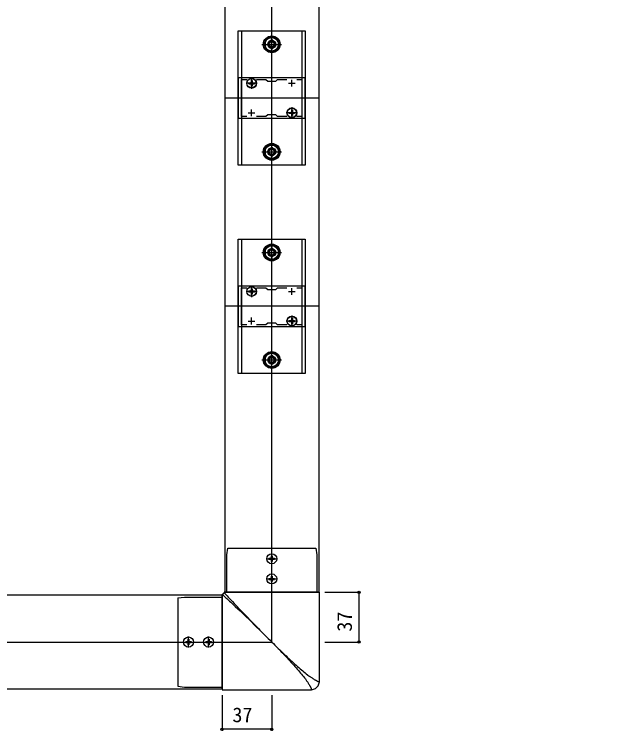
# Model space of a CAD drawing. Units: millimetres, scale not verified. Extents: x -875 to 875, y -1300 to 1294.
# Drawn here: x -18 to 429, y 133 to 666 of the extents above; entities that cross this region are included whole.
import ezdxf
from ezdxf.enums import TextEntityAlignment as Align

# ---------------------------------------------------------------- set-up
doc = ezdxf.new("R2010")
doc.units = ezdxf.units.MM
doc.header["$LTSCALE"] = 8
for name, color, linetype in [('0-2_YKK_11', 7, 'Continuous'), ('0-3_YKK_12', 2, 'Continuous'), ('0-4_YKK_13', 4, 'Continuous'), ('0-5_YKK_D', 6, 'Continuous'), ('0-7_YSS_K', 3, 'Continuous')]:
    doc.layers.add(name, color=color, linetype=linetype)
doc.styles.add('ＭＳ ゴシック', font='')
doc.styles.get('ＭＳ ゴシック').set_extended_font_data('MS Gothic')

msp = doc.modelspace()

# ---------------------------------------------------------------- linework, layer by layer
at = {"layer": '0-2_YKK_11'}
for p, q in [((156.654, 614.907), (161.654, 614.907)), ((159.154, 612.407), (159.154, 617.407)), ((186.654, 614.907), (191.654, 614.907)), ((189.154, 612.407), (189.154, 617.407)), ((156.654, 592.907), (161.654, 592.907)), ((159.154, 590.407), (159.154, 595.407)), ((186.654, 592.907), (191.654, 592.907)), ((189.154, 590.407), (189.154, 595.407)), ((156.654, 459.907), (161.654, 459.907)), ((159.154, 457.407), (159.154, 462.407)), ((186.654, 459.907), (191.654, 459.907)), ((189.154, 457.407), (189.154, 462.407)), ((156.654, 437.907), (161.654, 437.907)), ((159.154, 435.407), (159.154, 440.407)), ((186.654, 437.907), (191.654, 437.907)), ((189.154, 435.407), (189.154, 440.407))]:
    msp.add_line(p, q, dxfattribs=at)
for points in [[(149.154, 588.907), (199.154, 588.907), (199.154, 618.907), (149.154, 618.907)], [(149.154, 433.907), (199.154, 433.907), (199.154, 463.907), (149.154, 463.907)]]:
    msp.add_lwpolyline(points, close=True, dxfattribs=at)
for points in [[(155.52, 590.107), (151.654, 590.107), (151.654, 617.707), (155.52, 617.707)], [(162.787, 617.707), (169.854, 617.707), (171.154, 616.407), (177.154, 616.407), (178.454, 617.707), (185.52, 617.707)], [(192.787, 617.707), (196.654, 617.707), (196.654, 590.107), (192.787, 590.107)], [(185.52, 590.107), (178.454, 590.107), (177.154, 591.407), (171.154, 591.407), (169.854, 590.107), (162.787, 590.107)], [(155.52, 435.107), (151.654, 435.107), (151.654, 462.707), (155.52, 462.707)], [(162.787, 462.707), (169.854, 462.707), (171.154, 461.407), (177.154, 461.407), (178.454, 462.707), (185.52, 462.707)], [(192.787, 462.707), (196.654, 462.707), (196.654, 435.107), (192.787, 435.107)], [(185.52, 435.107), (178.454, 435.107), (177.154, 436.407), (171.154, 436.407), (169.854, 435.107), (162.787, 435.107)]]:
    msp.add_lwpolyline(points, dxfattribs=at)
at = {"layer": '0-3_YKK_12'}
for p, q in [((139.154, 816.907), (139.154, 235.907)), ((209.154, 603.907), (139.154, 603.907)), ((209.154, 448.907), (139.154, 448.907)), ((139.154, 235.907), (209.154, 235.907)), ((137.154, 233.907), (-155.846, 233.907)), ((137.154, 233.907), (137.154, 163.907)), ((137.154, 163.907), (-155.846, 163.907))]:
    msp.add_line(p, q, dxfattribs=at)
msp.add_lwpolyline([(139.154, 816.907), (209.154, 816.907), (209.154, 235.907)], dxfattribs=at)
at = {"layer": '0-4_YKK_13'}
for p, q in [((151.654, 653.907), (196.652, 653.906)), ((151.654, 653.907), (151.654, 553.907)), ((174.154, 636.657), (174.154, 651.157)), ((196.652, 653.906), (196.651, 553.906)), ((166.904, 643.907), (181.404, 643.907)), ((171.874, 644.667), (171.154, 644.667)), ((176.434, 643.147), (177.154, 643.147)), ((159.154, 619.057), (159.154, 610.757)), ((163.304, 614.907), (155.004, 614.907)), ((157.104, 615.257), (157.104, 614.557)), ((157.104, 615.257), (158.304, 615.257)), ((157.104, 614.557), (158.304, 614.557)), ((158.804, 616.957), (159.504, 616.957)), ((158.804, 616.957), (158.804, 615.757)), ((158.804, 614.057), (158.804, 612.857)), ((159.504, 616.957), (159.504, 615.757)), ((159.504, 614.057), (159.504, 612.857)), ((160.004, 615.257), (161.204, 615.257)), ((160.004, 614.557), (161.204, 614.557)), ((161.204, 615.257), (161.204, 614.557)), ((158.804, 612.857), (159.504, 612.857)), ((193.304, 592.907), (185.004, 592.907)), ((187.104, 593.257), (187.104, 592.557)), ((187.104, 593.257), (188.304, 593.257)), ((187.104, 592.557), (188.304, 592.557)), ((188.804, 594.957), (189.504, 594.957)), ((188.804, 594.957), (188.804, 593.757)), ((188.804, 592.057), (188.804, 590.857)), ((189.154, 597.057), (189.154, 588.757)), ((189.504, 594.957), (189.504, 593.757)), ((189.504, 592.057), (189.504, 590.857)), ((190.004, 593.257), (191.204, 593.257)), ((190.004, 592.557), (191.204, 592.557)), ((191.204, 593.257), (191.204, 592.557)), ((188.804, 590.857), (189.504, 590.857)), ((174.154, 556.657), (174.154, 571.157)), ((166.904, 563.907), (181.404, 563.907)), ((171.874, 564.667), (171.154, 564.667)), ((176.434, 563.147), (177.154, 563.147)), ((196.651, 553.906), (151.654, 553.907)), ((151.654, 498.907), (196.652, 498.906)), ((151.654, 498.907), (151.654, 398.907)), ((174.154, 481.657), (174.154, 496.157)), ((196.652, 498.907), (196.651, 398.907)), ((166.904, 488.907), (181.404, 488.907)), ((171.874, 489.667), (171.154, 489.667)), ((176.434, 488.147), (177.154, 488.147)), ((159.154, 464.057), (159.154, 455.757)), ((163.304, 459.907), (155.004, 459.907)), ((157.104, 460.257), (157.104, 459.557)), ((157.104, 460.257), (158.304, 460.257)), ((157.104, 459.557), (158.304, 459.557)), ((158.804, 461.957), (159.504, 461.957)), ((158.804, 461.957), (158.804, 460.757)), ((158.804, 459.057), (158.804, 457.857)), ((159.504, 461.957), (159.504, 460.757)), ((159.504, 459.057), (159.504, 457.857)), ((160.004, 460.257), (161.204, 460.257)), ((160.004, 459.557), (161.204, 459.557)), ((161.204, 460.257), (161.204, 459.557)), ((158.804, 457.857), (159.504, 457.857)), ((193.304, 437.907), (185.004, 437.907)), ((187.104, 438.257), (187.104, 437.557)), ((187.104, 438.257), (188.304, 438.257)), ((187.104, 437.557), (188.304, 437.557)), ((188.804, 439.957), (189.504, 439.957)), ((188.804, 439.957), (188.804, 438.757)), ((189.154, 442.057), (189.154, 433.757)), ((189.504, 439.957), (189.504, 438.757)), ((190.004, 438.257), (191.204, 438.257)), ((190.004, 437.557), (191.204, 437.557)), ((191.204, 438.257), (191.204, 437.557)), ((188.804, 437.057), (188.804, 435.857)), ((188.804, 435.857), (189.504, 435.857)), ((189.504, 437.057), (189.504, 435.857)), ((174.154, 401.657), (174.154, 416.157)), ((166.904, 408.907), (181.404, 408.907)), ((171.874, 409.667), (171.154, 409.667)), ((176.434, 408.147), (177.154, 408.147)), ((196.651, 398.906), (151.654, 398.907)), ((140.654, 263.907), (141.355, 268.907)), ((141.355, 268.907), (206.952, 268.907)), ((206.952, 268.907), (207.654, 263.907)), ((140.654, 235.907), (140.654, 263.907)), ((173.804, 262.957), (174.504, 262.957)), ((173.804, 262.957), (173.804, 261.757)), ((174.154, 256.757), (174.154, 265.057)), ((174.504, 262.957), (174.504, 261.757)), ((207.654, 263.907), (207.654, 235.907)), ((170.004, 260.907), (178.304, 260.907)), ((172.104, 261.257), (172.104, 260.557)), ((172.104, 261.257), (173.304, 261.257)), ((172.104, 260.557), (173.304, 260.557)), ((173.804, 260.057), (173.804, 258.857)), ((173.804, 258.857), (174.504, 258.857)), ((174.504, 260.057), (174.504, 258.857)), ((175.004, 261.257), (176.204, 261.257)), ((175.004, 260.557), (176.204, 260.557)), ((176.204, 261.257), (176.204, 260.557)), ((170.004, 245.907), (178.304, 245.907)), ((172.104, 246.257), (172.104, 245.557)), ((172.104, 246.257), (173.304, 246.257)), ((172.104, 245.557), (173.304, 245.557)), ((173.804, 247.957), (174.504, 247.957)), ((173.804, 247.957), (173.804, 246.757)), ((174.154, 241.757), (174.154, 250.057)), ((174.504, 247.957), (174.504, 246.757)), ((175.004, 246.257), (176.204, 246.257)), ((175.004, 245.557), (176.204, 245.557)), ((176.204, 246.257), (176.204, 245.557)), ((173.804, 245.057), (173.804, 243.857)), ((173.804, 243.857), (174.504, 243.857)), ((174.504, 245.057), (174.504, 243.857)), ((209.568, 235.907), (138.654, 235.907)), ((209.654, 169.407), (209.654, 235.907)), ((104.154, 231.705), (109.154, 232.407)), ((104.154, 231.705), (104.154, 166.108)), ((109.154, 232.407), (137.154, 232.407)), ((137.154, 163.492), (137.154, 234.407)), ((138.003, 233.725), (138.315, 233.457)), ((139.755, 234.57), (140.098, 234.179)), ((140.098, 234.179), (140.494, 233.733)), ((140.101, 231.873), (140.687, 231.342)), ((140.494, 233.733), (140.943, 233.231)), ((140.687, 231.342), (141.331, 230.755)), ((140.943, 233.231), (141.718, 232.373)), ((141.331, 230.755), (142.035, 230.11)), ((141.718, 232.373), (142.62, 231.385)), ((142.035, 230.11), (142.8, 229.405)), ((142.62, 231.385), (143.655, 230.261)), ((143.655, 230.261), (144.829, 228.994)), ((144.521, 227.807), (145.48, 226.911)), ((147.612, 226.022), (150.73, 222.787)), ((150.73, 222.787), (153.826, 219.582)), ((153.826, 219.582), (156.001, 217.336)), ((156.001, 217.336), (158.26, 215.012)), ((158.26, 215.012), (160.588, 212.625)), ((112.154, 194.757), (112.154, 203.057)), ((127.154, 194.757), (127.154, 203.057)), ((108.004, 198.907), (116.304, 198.907)), ((110.104, 199.257), (110.104, 198.557)), ((110.104, 199.257), (111.304, 199.257)), ((110.104, 198.557), (111.304, 198.557)), ((111.804, 200.957), (112.504, 200.957)), ((111.804, 200.957), (111.804, 199.757)), ((111.804, 198.057), (111.804, 196.857)), ((112.504, 200.957), (112.504, 199.757)), ((112.504, 198.057), (112.504, 196.857)), ((113.004, 199.257), (114.204, 199.257)), ((113.004, 198.557), (114.204, 198.557)), ((114.204, 199.257), (114.204, 198.557)), ((123.004, 198.907), (131.304, 198.907)), ((125.104, 199.257), (125.104, 198.557)), ((125.104, 199.257), (126.304, 199.257)), ((125.104, 198.557), (126.304, 198.557)), ((126.804, 200.957), (127.504, 200.957)), ((126.804, 200.957), (126.804, 199.757)), ((126.804, 198.057), (126.804, 196.857)), ((127.504, 200.957), (127.504, 199.757)), ((127.504, 198.057), (127.504, 196.857)), ((128.004, 199.257), (129.204, 199.257)), ((128.004, 198.557), (129.204, 198.557)), ((129.204, 199.257), (129.204, 198.557)), ((111.804, 196.857), (112.504, 196.857)), ((126.804, 196.857), (127.504, 196.857)), ((104.154, 166.108), (109.154, 165.407)), ((109.154, 165.407), (137.154, 165.407)), ((137.154, 163.407), (203.654, 163.407))]:
    msp.add_line(p, q, dxfattribs=at)
for points in [[(149.154, 653.907), (199.154, 653.907), (199.154, 553.907), (149.154, 553.907)], [(174.154, 649.68), (169.154, 646.793), (169.154, 641.02), (174.154, 638.133), (179.154, 641.02), (179.154, 646.793)], [(174.154, 569.68), (169.154, 566.793), (169.154, 561.02), (174.154, 558.133), (179.154, 561.02), (179.154, 566.793)], [(149.154, 498.907), (199.154, 498.907), (199.154, 398.907), (149.154, 398.907)], [(174.154, 494.68), (169.154, 491.793), (169.154, 486.02), (174.154, 483.133), (179.154, 486.02), (179.154, 491.793)], [(174.154, 414.68), (169.154, 411.793), (169.154, 406.02), (174.154, 403.133), (179.154, 406.02), (179.154, 411.793)]]:
    msp.add_lwpolyline(points, close=True, dxfattribs=at)
for points in [[(174.914, 646.187), (174.914, 646.907), (173.394, 646.907), (173.394, 646.187)], [(171.154, 644.667), (171.154, 643.147), (171.874, 643.147)], [(173.394, 641.627), (173.394, 640.907), (174.914, 640.907), (174.914, 641.627)], [(177.154, 643.147), (177.154, 644.667), (176.434, 644.667)], [(174.914, 566.187), (174.914, 566.907), (173.394, 566.907), (173.394, 566.187)], [(171.154, 564.667), (171.154, 563.147), (171.874, 563.147)], [(173.394, 561.627), (173.394, 560.907), (174.914, 560.907), (174.914, 561.627)], [(177.154, 563.147), (177.154, 564.667), (176.434, 564.667)], [(174.914, 491.187), (174.914, 491.907), (173.394, 491.907), (173.394, 491.187)], [(171.154, 489.667), (171.154, 488.147), (171.874, 488.147)], [(173.394, 486.627), (173.394, 485.907), (174.914, 485.907), (174.914, 486.627)], [(177.154, 488.147), (177.154, 489.667), (176.434, 489.667)], [(174.914, 411.187), (174.914, 411.907), (173.394, 411.907), (173.394, 411.187)], [(171.154, 409.667), (171.154, 408.147), (171.874, 408.147)], [(173.394, 406.627), (173.394, 405.907), (174.914, 405.907), (174.914, 406.627)], [(177.154, 408.147), (177.154, 409.667), (176.434, 409.667)], [(138.653, 235.907), (138.631, 235.676), (138.566, 235.43), (138.455, 235.186), (138.298, 234.959), (138.101, 234.762), (137.874, 234.605), (137.63, 234.494), (137.384, 234.429), (137.154, 234.407)], [(138.665, 235.907), (138.685, 235.872), (138.715, 235.826), (138.756, 235.769), (138.806, 235.702), (138.867, 235.623), (138.939, 235.533), (139.021, 235.432), (139.115, 235.319), (139.219, 235.194), (139.336, 235.057), (139.463, 234.907), (139.755, 234.57)], [(137.154, 234.395), (137.188, 234.375), (137.234, 234.345), (137.291, 234.304), (137.358, 234.254), (137.437, 234.193), (137.527, 234.121), (137.628, 234.039), (137.741, 233.945), (137.866, 233.841), (138.003, 233.725)], [(138.315, 233.457), (138.679, 233.14), (139.097, 232.771)], [(139.097, 232.771), (139.571, 232.349), (140.101, 231.873)], [(142.8, 229.405), (143.628, 228.638), (144.521, 227.807)], [(144.829, 228.994), (146.149, 227.58), (147.612, 226.022)], [(145.48, 226.911), (146.503, 225.951), (147.038, 225.448)], [(147.038, 225.448), (150.587, 222.027), (154.176, 218.559), (157.978, 214.868), (161.922, 211.016), (165.958, 207.049), (170.041, 203.006)], [(160.588, 212.625), (161.773, 211.414), (162.97, 210.193), (164.179, 208.963), (165.397, 207.725), (166.626, 206.48), (167.863, 205.229), (169.108, 203.972), (170.359, 202.713), (171.613, 201.452), (172.871, 200.19), (174.135, 198.925)], [(174.154, 198.907), (175.363, 197.693), (176.56, 196.482), (177.745, 195.276), (178.917, 194.074), (180.075, 192.879), (181.218, 191.69), (182.343, 190.511), (183.448, 189.345), (184.531, 188.194), (185.591, 187.058), (186.629, 185.94), (187.642, 184.838), (188.631, 183.755), (189.595, 182.691), (190.534, 181.647), (191.447, 180.623), (192.335, 179.619), (193.197, 178.636), (194.033, 177.674), (194.843, 176.735), (195.627, 175.816), (196.385, 174.921), (197.117, 174.047), (197.824, 173.195), (198.505, 172.365)], [(175.367, 197.697), (176.578, 196.5), (177.784, 195.315), (178.986, 194.143), (180.182, 192.985), (181.37, 191.842), (182.549, 190.717), (183.715, 189.612), (184.866, 188.529), (186.002, 187.469), (187.121, 186.432), (188.222, 185.418), (189.305, 184.43), (190.369, 183.465), (191.413, 182.527), (192.437, 181.613), (193.441, 180.725), (194.424, 179.863), (195.386, 179.027), (196.326, 178.217), (197.244, 177.433), (198.14, 176.675), (199.013, 175.943), (199.865, 175.236), (200.695, 174.555)], [(198.505, 172.365), (198.976, 171.718), (199.204, 171.401)], [(199.204, 171.401), (199.526, 170.95), (199.834, 170.512), (200.129, 170.089), (200.409, 169.68), (200.677, 169.285), (200.932, 168.904), (201.173, 168.537), (201.402, 168.183), (201.618, 167.844), (201.822, 167.517), (202.014, 167.205), (202.194, 166.905), (202.362, 166.619), (202.519, 166.346), (202.664, 166.085), (202.798, 165.838), (202.921, 165.603), (203.032, 165.38), (203.133, 165.17), (203.224, 164.972), (203.303, 164.787), (203.37, 164.618), (203.427, 164.463), (203.473, 164.322), (203.509, 164.195), (203.537, 164.08), (203.556, 163.977), (203.568, 163.884), (203.572, 163.802), (203.57, 163.729), (203.562, 163.664), (203.549, 163.609), (203.53, 163.561), (203.506, 163.52), (203.478, 163.486), (203.446, 163.458), (203.41, 163.437), (203.369, 163.421), (203.326, 163.411)], [(200.695, 174.555), (201.02, 174.317), (201.659, 173.856), (202.111, 173.534), (202.548, 173.226), (202.971, 172.932), (203.38, 172.651), (203.775, 172.383), (204.156, 172.128), (204.523, 171.887), (204.877, 171.658), (205.216, 171.442), (205.543, 171.238), (205.855, 171.046), (206.155, 170.866), (206.441, 170.698), (206.714, 170.541), (206.975, 170.396), (207.222, 170.262), (207.457, 170.14), (207.68, 170.028), (207.89, 169.927), (208.088, 169.837), (208.273, 169.757), (208.442, 169.69), (208.597, 169.633), (208.738, 169.587), (208.865, 169.551), (208.98, 169.523), (209.084, 169.504), (209.176, 169.492), (209.259, 169.488), (209.332, 169.49), (209.396, 169.498), (209.452, 169.511), (209.5, 169.53), (209.54, 169.554), (209.574, 169.582), (209.602, 169.614), (209.623, 169.651)], [(203.261, 163.407), (203.933, 163.439), (204.625, 163.544), (205.319, 163.727), (205.998, 163.992), (206.648, 164.337), (207.254, 164.757), (207.808, 165.248), (208.299, 165.801), (208.72, 166.407), (209.065, 167.055), (209.33, 167.733), (209.515, 168.426), (209.62, 169.121), (209.654, 169.799)], [(209.623, 169.651), (209.639, 169.691), (209.649, 169.734), (209.653, 169.781), (209.652, 169.832)], [(203.326, 163.411), (203.279, 163.407), (203.228, 163.408)]]:
    msp.add_lwpolyline(points, dxfattribs=at)
for centre, radius in [((174.154, 643.907), 6.25), ((174.154, 643.907), 5), ((174.154, 643.906), 3), ((174.154, 643.907), 2.5), ((159.154, 614.907), 3.65), ((159.154, 614.907), 3.5), ((189.154, 592.907), 3.65), ((189.154, 592.907), 3.5), ((174.154, 563.907), 6.25), ((174.154, 563.907), 5), ((174.152, 563.907), 3), ((174.152, 563.907), 2.5), ((174.154, 488.907), 6.25), ((174.154, 488.907), 5), ((174.154, 488.907), 3), ((174.154, 488.907), 2.5), ((159.154, 459.907), 3.65), ((159.154, 459.907), 3.5), ((189.154, 437.907), 3.65), ((189.154, 437.907), 3.5), ((174.154, 408.907), 6.25), ((174.154, 408.907), 5), ((174.152, 408.907), 3), ((174.152, 408.907), 2.5), ((174.154, 260.907), 3.75), ((174.154, 245.907), 3.75), ((112.154, 198.907), 3.75), ((127.154, 198.907), 3.75)]:
    msp.add_circle(centre, radius, dxfattribs=at)
for centre, radius, start, end in [((174.154, 643.907), 5.575, 153.74848, 206.25152), ((174.154, 643.907), 5.575, 93.74848, 146.25152), ((171.874, 646.187), 1.52, 270, 0), ((174.154, 643.907), 5.575, 33.74848, 86.25152), ((176.434, 646.187), 1.52, 180, 270), ((174.154, 643.907), 5.575, 333.74848, 26.25152), ((174.154, 643.907), 5.575, 213.74848, 266.25152), ((171.874, 641.627), 1.52, 0, 90), ((174.154, 643.907), 5.575, 273.74848, 326.25152), ((176.434, 641.627), 1.52, 90, 180), ((158.304, 615.757), 0.5, 270, 0), ((158.304, 614.057), 0.5, 0, 90), ((160.004, 615.757), 0.5, 180, 270), ((160.004, 614.057), 0.5, 90, 180), ((188.304, 593.757), 0.5, 270, 0), ((188.304, 592.057), 0.5, 0, 90), ((190.004, 593.757), 0.5, 180, 270), ((190.004, 592.057), 0.5, 90, 180), ((174.154, 563.907), 5.575, 153.74848, 206.25152), ((174.154, 563.907), 5.575, 93.74848, 146.25152), ((171.874, 566.187), 1.52, 270, 0), ((174.154, 563.907), 5.575, 33.74848, 86.25152), ((176.434, 566.187), 1.52, 180, 270), ((174.154, 563.907), 5.575, 333.74848, 26.25152), ((174.154, 563.907), 5.575, 213.74848, 266.25152), ((171.874, 561.627), 1.52, 0, 90), ((174.154, 563.907), 5.575, 273.74848, 326.25152), ((176.434, 561.627), 1.52, 90, 180), ((174.154, 488.907), 5.575, 153.74848, 206.25152), ((174.154, 488.907), 5.575, 93.74848, 146.25152), ((171.874, 491.187), 1.52, 270, 0), ((174.154, 488.907), 5.575, 33.74848, 86.25152), ((176.434, 491.187), 1.52, 180, 270), ((174.154, 488.907), 5.575, 333.74848, 26.25152), ((174.154, 488.907), 5.575, 213.74848, 266.25152), ((171.874, 486.627), 1.52, 0, 90), ((174.154, 488.907), 5.575, 273.74848, 326.25152), ((176.434, 486.627), 1.52, 90, 180), ((158.304, 460.757), 0.5, 270, 0), ((158.304, 459.057), 0.5, 0, 90), ((160.004, 460.757), 0.5, 180, 270), ((160.004, 459.057), 0.5, 90, 180), ((188.304, 438.757), 0.5, 270, 0), ((188.304, 437.057), 0.5, 0, 90), ((190.004, 438.757), 0.5, 180, 270), ((190.004, 437.057), 0.5, 90, 180), ((174.154, 408.907), 5.575, 153.74848, 206.25152), ((174.154, 408.907), 5.575, 93.74848, 146.25152), ((171.874, 411.187), 1.52, 270, 0), ((174.154, 408.907), 5.575, 33.74848, 86.25152), ((176.434, 411.187), 1.52, 180, 270), ((174.154, 408.907), 5.575, 333.74848, 26.25152), ((174.154, 408.907), 5.575, 213.74848, 266.25152), ((171.874, 406.627), 1.52, 0, 90), ((174.154, 408.907), 5.575, 273.74848, 326.25152), ((176.434, 406.627), 1.52, 90, 180), ((173.304, 261.757), 0.5, 270, 0), ((175.004, 261.757), 0.5, 180, 270), ((173.304, 260.057), 0.5, 0, 90), ((175.004, 260.057), 0.5, 90, 180), ((173.304, 246.757), 0.5, 270, 0), ((173.304, 245.057), 0.5, 0, 90), ((175.004, 246.757), 0.5, 180, 270), ((175.004, 245.057), 0.5, 90, 180), ((111.304, 199.757), 0.5, 270, 0), ((111.304, 198.057), 0.5, 0, 90), ((113.004, 199.757), 0.5, 180, 270), ((113.004, 198.057), 0.5, 90, 180), ((126.304, 199.757), 0.5, 270, 0), ((126.304, 198.057), 0.5, 0, 90), ((128.004, 199.757), 0.5, 180, 270), ((128.004, 198.057), 0.5, 90, 180)]:
    msp.add_arc(centre, radius, start, end, dxfattribs=at)
at = {"layer": '0-5_YKK_D'}
for p, q in [((213.689, 235.907), (240.154, 235.907)), ((239.154, 198.907), (239.154, 235.907)), ((213.689, 198.907), (240.154, 198.907)), ((137.154, 159.374), (137.154, 132.907)), ((174.154, 159.374), (174.154, 132.907)), ((174.154, 133.907), (137.154, 133.907))]:
    msp.add_line(p, q, dxfattribs=at)
for centre in [(239.154, 235.907), (239.154, 198.907), (137.154, 133.907), (174.154, 133.907)]:
    msp.add_circle(centre, 0.875, dxfattribs=at)
at = {"layer": '0-7_YSS_K'}
msp.add_line((-100.354, 198.907), (174.154, 198.907), dxfattribs=at)
msp.add_lwpolyline([(174.154, 198.907), (174.154, 853.907), (504.154, 853.907)], dxfattribs=at)

# ---------------------------------------------------------------- texts
at = {"layer": '0-5_YKK_D', "style": 'ＭＳ ゴシック'}
msp.add_text('37', height=11, rotation=90, dxfattribs=at).set_placement((237.154, 206.625), align=Align.BOTTOM_LEFT)
msp.add_text('37', height=11, dxfattribs=at).set_placement((144.872, 135.907), align=Align.BOTTOM_LEFT)

doc.saveas('drawing.dxf')
